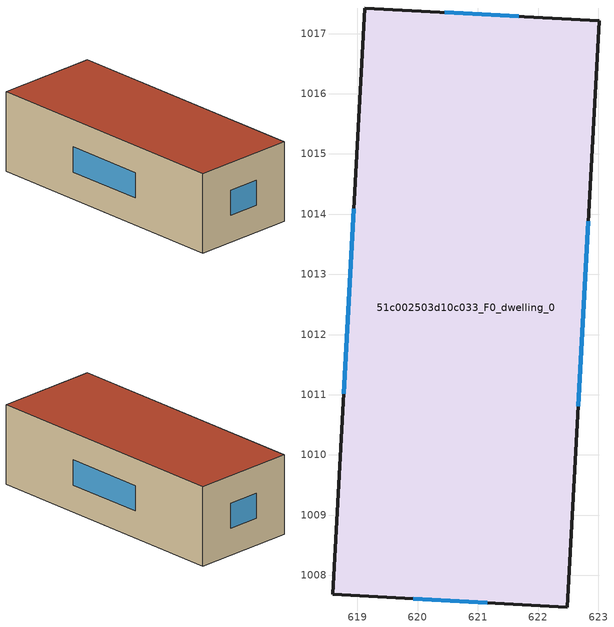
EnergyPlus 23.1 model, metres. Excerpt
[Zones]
51c002503d10c033_F0_dwelling_0
 floor ground (EU_floor_Construction): 623.01,1017.21 622.49,1007.47 618.59,1007.69 619.12,1017.42 z0
 wall outside (EU_wall_Construction): 623.01,1017.21 619.12,1017.42 618.59,1007.69 622.49,1007.47 623.01,1017.21 z0:3
 window (EU_Window_Construction): 621.68,1017.29 620.45,1017.35 / 622.67,1010.81 622.83,1013.88 / 619.92,1007.61 621.15,1007.55 / 618.94,1014.09 618.77,1011.02 z1.03:1.97
 roof outside (EU_roof_Construction): 622.49,1007.47 623.01,1017.21 619.12,1017.42 618.59,1007.69 z3
[Building]
EU S2 Campaign: North Axis=0; Terrain=City; Solar Distribution=FullExterior
[Site:Location]
Cape.Town.Intl.AP: Latitude=-33.965; Longitude=18.602; Time Zone=2; Elevation=46
[SizingPeriod:WeatherFileDays]
AnnualSizingPeriod: Begin Month=1; Begin Day of Month=1; End Month=12; End Day of Month=31; Day of Week for Start Day=Monday; Use Weather File Daylight Saving Period=No; Use Weather File Rain and Snow Indicators=No
[MATERIAL]
EU_InternalMass_Material: Roughness=MediumRough; Thickness=0.1; Conductivity=1; Density=1800; Specific Heat=900; Thermal Absorptance=0.9; Solar Absorptance=0.7; Visible Absorptance=0.7
[MATERIAL:NOMASS] Roughness=MediumRough; Thermal Absorptance=0.9; Solar Absorptance=0.7; Visible Absorptance=0.7
Name | Thermal Resistance
EU_wall_NoMass | 0.493876
EU_roof_NoMass | 0.449382
EU_floor_NoMass | 1.25
[WINDOWMATERIAL:SIMPLEGLAZINGSYSTEM]
EU_Window_SimpleGlazing: UFactor=4.4; Solar Heat Gain Coefficient=0.85; Visible Transmittance=0.85
[CONSTRUCTION]
EU_wall_Construction: EU_wall_NoMass
EU_roof_Construction: EU_roof_NoMass
EU_floor_Construction: EU_floor_NoMass
EU_Window_Construction: EU_Window_SimpleGlazing
EU_InternalMass_Construction: EU_InternalMass_Material
[ZONE]
51c002503d10c033_F0_dwelling_0: Type=1; Multiplier=1; Ceiling Height=autocalculate; Volume=114.149; Floor Area=autocalculate; Part of Total Floor Area=Yes
[INTERNALMASS]
51c002503d10c033_F0_dwelling_0_EU_InternalMass: Construction=EU_InternalMass_Construction; Zone or ZoneList=51c002503d10c033_F0_dwelling_0; Surface Area=38.0496
[OTHEREQUIPMENT]
EU_Step8_InternalGain_51c002503d10c033_F0_dwelling_0_f000: Fuel Type=Electricity; Zone or ZoneList or Space or SpaceList=51c002503d10c033_F0_dwelling_0; Schedule=EU_Step8_GainSchedule_51c002503d10c033_F0_dwelling_0_f000; Design Level Calculation Method=Watts/Area; Power per Zone Floor Area=1; Fraction Latent=0; Fraction Radiant=0; Fraction Lost=0; Carbon Dioxide Generation Rate=0; EndUse Subcategory=EU_Step8_InternalGains
[ZONEVENTILATION:DESIGNFLOWRATE]
EU_ConstantAir_51c002503d10c033_F0_dwelling_0: Zone or ZoneList or Space or SpaceList=51c002503d10c033_F0_dwelling_0; Schedule=EU_AlwaysOn; Design Flow Rate Calculation Method=AirChanges/Hour; Air Changes per Hour=0.64; Ventilation Type=Natural; Fan Pressure Rise=0; Fan Total Efficiency=1; Constant Term Coefficient=1; Temperature Term Coefficient=0; Velocity Term Coefficient=0; Velocity Squared Term Coefficient=0; Minimum Indoor Temperature=-100; Maximum Indoor Temperature=100; Delta Temperature=-100; Minimum Outdoor Temperature=-100; Maximum Outdoor Temperature=100; Maximum Wind Speed=40
[HVACTEMPLATE:THERMOSTAT]
EU_HeatOnly_51c002503d10c033_F0_dwelling_0: Constant Heating Setpoint=20; Constant Cooling Setpoint=50
[HVACTEMPLATE:ZONE:IDEALLOADSAIRSYSTEM]
51c002503d10c033_F0_dwelling_0: Template Thermostat=EU_HeatOnly_51c002503d10c033_F0_dwelling_0; System Availability Schedule=EU_AlwaysOn; Maximum Heating Supply Air Temperature=50; Minimum Cooling Supply Air Temperature=13; Maximum Heating Supply Air Humidity Ratio=0.0156; Minimum Cooling Supply Air Humidity Ratio=0.0077; Heating Limit=NoLimit; Cooling Limit=NoLimit; Heating Availability Schedule=EU_AlwaysOn; Cooling Availability Schedule=EU_CoolingOff; Dehumidification Control Type=ConstantSensibleHeatRatio; Cooling Sensible Heat Ratio=0.7; Dehumidification Setpoint=60; Humidification Control Type=None; Humidification Setpoint=30; Outdoor Air Method=None; Outdoor Air Flow Rate per Person=0.00944; Outdoor Air Flow Rate per Zone Floor Area=0; Outdoor Air Flow Rate per Zone=0; Demand Controlled Ventilation Type=None; Outdoor Air Economizer Type=NoEconomizer; Heat Recovery Type=None; Sensible Heat Recovery Effectiveness=0.7; Latent Heat Recovery Effectiveness=0.65
[SIZING:ZONE]
51c002503d10c033_F0_dwelling_0: Zone Cooling Design Supply Air Temperature Input Method=SupplyAirTemperature; Zone Cooling Design Supply Air Temperature=13; Zone Heating Design Supply Air Temperature Input Method=SupplyAirTemperature; Zone Heating Design Supply Air Temperature=50; Zone Cooling Design Supply Air Humidity Ratio=0.008; Zone Heating Design Supply Air Humidity Ratio=0.008; Cooling Design Air Flow Method=DesignDay; Cooling Design Air Flow Rate=0; Cooling Minimum Air Flow per Zone Floor Area=0.000762; Cooling Minimum Air Flow=0; Cooling Minimum Air Flow Fraction=0.2; Heating Design Air Flow Method=DesignDay; Heating Design Air Flow Rate=0; Heating Maximum Air Flow per Zone Floor Area=0.002032; Heating Maximum Air Flow=0.141576; Heating Maximum Air Flow Fraction=0.3; Account for Dedicated Outdoor Air System=No; Dedicated Outdoor Air System Control Strategy=NeutralSupplyAir; Dedicated Outdoor Air Low Setpoint Temperature for Design=autosize; Dedicated Outdoor Air High Setpoint Temperature for Design=autosize; Zone Load Sizing Method=Sensible Load Only No Latent Load; Zone Latent Cooling Design Supply Air Humidity Ratio Input Method=HumidityRatioDifference; Zone Cooling Design Supply Air Humidity Ratio Difference=0.005; Zone Latent Heating Design Supply Air Humidity Ratio Input Method=HumidityRatioDifference; Zone Humidification Design Supply Air Humidity Ratio Difference=0.005
[SCHEDULE:CONSTANT]
Name | Hourly Value
EU_AlwaysOn | 1
EU_CoolingOff | 0
[SCHEDULE:FILE]
EU_Step8_GainSchedule_51c002503d10c033_F0_dwelling_0_f000: File=../../schedules/51c002503d10c033/51c002503d10c033_F0_dwelling_0_f000_gain.csv; Column Number=1; Rows to Skip at Top=0; Number of Hours of Data=8760; Column Separator=Comma; Interpolate to Timestep=No; Minutes per Item=60; Adjust Schedule for Daylight Savings=Yes
